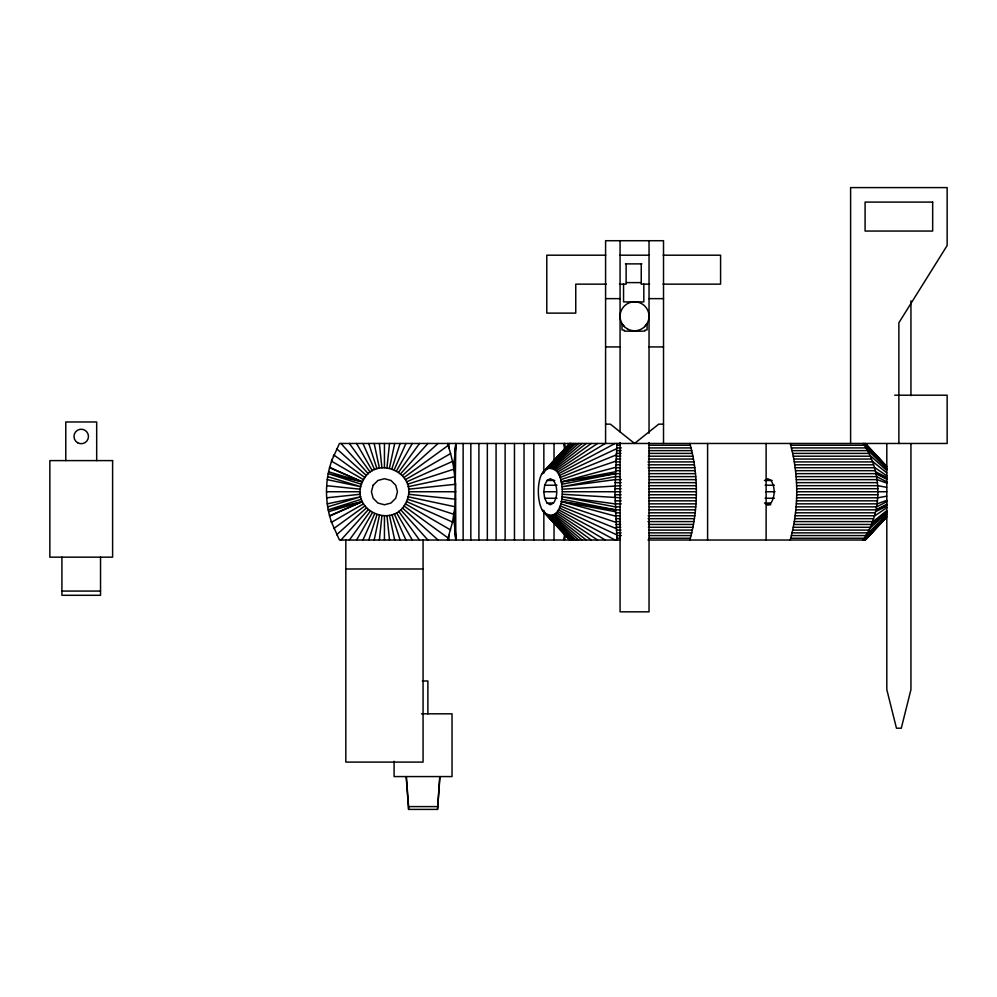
<?xml version="1.0" encoding="UTF-8"?>
<svg xmlns="http://www.w3.org/2000/svg" width="997" height="997" viewBox="0 0 997 997"><rect width="100%" height="100%" fill="white"/><g stroke="black" fill="none" stroke-linecap="round" stroke-linejoin="round"><path stroke-width="1.5" d="M447.491 540.025L452.513 522.054L454.981 506.738L455.828 443.466L453.71 467.767L455.592 484.268L455.828 540.025L453.71 515.723M565.012 533.981L564.352 540.025L564.364 532.236M616.981 540.025L614.912 491.745L616.981 443.466M689.874 540.025C698.548 508.657 698.548 474.834 689.874 443.466M790.21 540.025C798.896 508.657 798.896 474.834 790.21 443.466M361.487 499.21L328.212 509.841L362.385 501.566L329.646 516.147C325.471 500.232 325.471 483.258 329.646 467.344L362.385 481.925C349.037 510.414 394.251 530.541 406.489 501.566C419.837 473.077 374.623 452.95 362.385 481.925L328.212 473.65L361.487 484.28M544.275 512.645C564.701 526.179 566.271 479.744 556.351 470.846C535.912 457.311 534.355 503.747 544.275 512.645L569.698 540.025M863.103 443.466C882.794 471.893 882.744 511.598 863.103 540.025M454.158 470.584L455.828 443.466L453.971 469.151L407.399 484.28M406.165 776.576L408.583 809.402L437.546 809.402L439.739 776.763M437.546 809.402L439.951 776.576M564.352 540.025L564.913 533.993M379.371 540.025L381.913 515.748M386.961 467.743L389.515 443.466M543.789 491.745L544.674 485.227L547.054 480.454L550.307 478.71L553.572 480.454C557.822 487.159 557.822 496.332 553.572 503.036L550.307 504.781L547.054 503.036L544.674 498.263L543.789 491.745L556.114 491.745M374.174 540.025L379.421 515.362M389.453 468.129L394.7 443.466M368.753 540.025L376.978 514.701M391.896 468.789L400.121 443.466M894.708 395.198L947.15 395.198L947.15 443.466L339.454 443.466L331.49 461.175L363.531 479.682M332.213 459.044L329.546 467.73L362.385 481.925L328.599 471.793M333.285 456.202L333.808 454.956L364.914 477.563M362.945 540.025L374.623 513.791M394.251 469.699L405.929 443.466M356.565 540.025L372.367 512.645M396.507 470.846L412.309 443.466M349.361 540.025L370.248 511.274M398.626 472.217L419.513 443.466M644.797 326.592L647.09 323.614L647.09 329.833L644.797 330.219L644.797 331.104L634.553 331.253L624.309 331.104L624.309 330.219L622.003 329.833L622.003 323.614L624.309 326.592M340.974 540.025L368.292 509.679M400.595 473.812L427.912 443.466M544.275 470.846L569.698 443.466M886.582 517.206L865.396 540.025L648 540.025M545.409 469.699L569.835 443.466M865.259 540.025L885.623 518.166M543.215 472.217L547.378 467.792M549.459 465.587L570.234 443.466M864.86 540.025L886.682 516.807M546.58 468.789L570.533 443.466M864.561 540.025L870.805 533.42M872.886 531.214L881.223 522.403M542.231 473.812L547.478 468.391M556.924 458.632L560.077 455.392M863.477 540.025L886.557 516.184M547.802 468.129L571.767 443.466M549.048 467.743L573.499 443.466M866.318 534.778L887.168 514.352M550.307 467.605L575.755 443.466M869.558 528.535L886.595 513.131M336.637 534.778L366.497 507.897M402.377 475.594L438.057 443.466M551.578 467.743L578.584 443.466M552.824 468.129L582.024 443.466M872.238 522.316L886.757 510.626M886.408 512.421L871.303 524.447L793.824 524.447M554.045 468.789L586.224 443.466M871.528 523.936L887.28 511.623M333.808 528.535L364.914 505.928M403.972 477.563L448.164 445.447L447.491 443.466M555.217 469.699L591.321 443.466M874.394 516.147L886.994 507.56M556.351 470.846L597.577 443.466M557.41 472.217L605.316 443.466M363.531 503.809L331.49 522.316L329.546 515.761L362.385 501.566L328.599 511.698M405.343 479.682L450.582 453.56L448.164 445.447M558.382 473.812L615.087 443.466M765.546 479.881L767.715 478.71L770.98 480.454C775.23 487.159 775.23 496.332 770.98 503.036L767.715 504.781L765.546 503.622M795.83 509.841L876.064 509.841L886.832 504.17M887.268 501.466L876.612 506.85L796.092 506.85M875.565 511.698L886.358 506.289M559.28 475.594L616.57 448.712M406.489 481.925L452.501 461.437L450.582 453.56M876.064 509.841L887.342 505.105M560.077 477.563L616.171 454.956M886.894 500.307L877.198 503.846L796.304 503.846M560.763 479.682L615.81 461.175M327.701 506.85L360.827 496.768L327.265 503.846M619.885 473.65L615.249 473.65L561.336 481.925L615.498 467.344M408.047 486.723L454.981 476.753M561.785 484.28L615.249 473.65M561.336 481.925L615.361 471.793M886.607 496.17L877.883 497.802L796.591 497.802M408.446 489.228L455.592 484.268M326.692 497.802L360.428 494.263M562.32 489.228L621.081 485.689M605.752 255.195L546.78 255.195L546.78 313.12L575.755 313.12L575.755 284.157L606.276 284.157M619.723 255.195L649.197 255.195M663.167 255.195L720.582 255.195L720.582 284.157L663.017 284.157M625.48 263.881L641.894 263.881M626.515 282.612L640.847 282.612M619.473 284.157L626.128 284.157L626.128 263.881M649.533 284.157L641.245 284.157L641.245 263.881M605.59 298.639L620.072 298.639M649.035 298.639L663.516 298.639M605.59 346.919L620.072 346.919M649.035 346.919L663.516 346.919M605.59 424.161L610.413 424.161L634.553 443.466L658.693 424.161L663.516 424.161M616.919 445.235L619.972 445.235M649.047 445.235L690.373 445.235M790.708 445.235L864.175 445.235M616.682 447.915L621.33 447.915M649.234 447.915L691.083 447.915M791.419 447.915L865.82 447.915M616.545 450.632L621.143 450.632M648.773 450.632L691.744 450.632M792.092 450.632L867.303 450.632M616.345 453.398L621.006 453.398M648.935 453.398L692.367 453.398M792.715 453.398L868.736 453.398M616.171 456.202L620.77 456.202M648.411 456.202L692.952 456.202M793.288 456.202L870.082 456.202M616.021 459.044L620.67 459.044M648.561 459.044L693.488 459.044M793.824 459.044L871.303 459.044M615.822 461.91L620.408 461.91M648 461.91L693.974 461.91M794.322 461.91L872.487 461.91M615.71 464.814L620.346 464.814M648.125 464.814L694.423 464.814M794.771 464.814L873.484 464.814M615.51 467.73L620.171 467.73M648.162 467.73L694.822 467.73M795.17 467.73L874.481 467.73M615.448 470.684L620.047 470.684M649.172 470.684L695.183 470.684M795.519 470.684L875.254 470.684M649.197 473.65L695.482 473.65M795.83 473.65L876.064 473.65L887.342 478.386M619.872 476.641L615.224 476.641L562.121 486.723L615.062 479.644L621.281 479.644M649.296 476.641L695.744 476.641M796.092 476.641L876.612 476.641L887.268 482.025M649.284 479.644L695.956 479.644M796.304 479.644L877.198 479.644L886.894 483.184M547.054 480.454L554.756 480.454M764.462 480.454L772.164 480.454M615.074 482.66L621.193 482.66M648.723 482.66L696.13 482.66M796.466 482.66L877.522 482.66M544.674 485.227L556.987 485.227M765.148 485.227L774.395 485.227M648.698 485.689L696.242 485.689M796.591 485.689L877.883 485.689L886.607 487.321M614.999 488.717L621.131 488.717M648.76 488.717L696.317 488.717M796.665 488.717L877.983 488.717M326.505 491.745L360.303 491.745M408.583 491.745L455.791 491.745M562.383 491.745L621.056 491.745M648.711 491.745L696.342 491.745M765.821 491.745L775.068 491.745M796.678 491.745L886.769 491.745M614.999 494.774L621.131 494.774M648.76 494.774L696.317 494.774M796.665 494.774L877.983 494.774M621.081 497.802L562.32 494.263M648.698 497.802L696.242 497.802M544.674 498.263L556.987 498.263M765.148 498.263L774.395 498.263M615.074 500.83L621.193 500.83M648.723 500.83L696.13 500.83M796.466 500.83L877.522 500.83M547.054 503.036L553.21 503.036M764.462 503.036L770.619 503.036M621.281 503.846L615.062 503.846L562.121 496.768L615.224 506.85L619.872 506.85M649.284 503.846L695.956 503.846M767.715 504.781L770.793 504.781M649.296 506.85L695.744 506.85M615.498 516.147L561.336 501.566L615.249 509.841L619.885 509.841M649.197 509.841L695.482 509.841M615.448 512.807L620.047 512.807M649.172 512.807L695.183 512.807M795.519 512.807L875.254 512.807M615.51 515.761L620.171 515.761M648.162 515.761L694.822 515.761M795.17 515.761L874.481 515.761M615.71 518.677L620.346 518.677M648.125 518.677L694.423 518.677M794.771 518.677L873.484 518.677M615.822 521.581L620.408 521.581M648 521.581L693.974 521.581M794.322 521.581L872.487 521.581M616.021 524.447L620.67 524.447M648.561 524.447L693.488 524.447M616.171 527.288L620.77 527.288M648.411 527.288L692.952 527.288M793.288 527.288L870.082 527.288M616.345 530.092L621.006 530.092M648.935 530.092L692.367 530.092M792.715 530.092L868.736 530.092M616.545 532.859L621.143 532.859M648.773 532.859L691.744 532.859M792.092 532.859L867.303 532.859M616.682 535.576L621.33 535.576M649.234 535.576L691.083 535.576M791.419 535.576L865.82 535.576M616.919 538.255L619.972 538.255M649.047 538.255L690.373 538.255M790.708 538.255L864.175 538.255M620.122 540.025L339.454 540.025L331.228 521.581M345.822 568.988L423.064 568.988M61.914 591.071L100.535 591.071M422.367 680.988L427.887 680.988L427.887 713.815M421.532 713.815L452.027 713.815L452.027 776.576L394.089 776.576L394.089 761.272M406.377 776.763L408.583 806.598L437.546 806.598M326.692 485.689L360.428 489.228M408.446 494.263L455.592 499.223M561.336 501.566L615.361 511.698M561.785 499.21L615.249 509.841M327.265 479.644L360.827 486.723L327.701 476.641M408.047 496.768L454.981 506.738M407.399 499.21L453.971 514.34L455.828 540.025L454.158 512.907M560.763 503.809L615.81 522.316M560.077 505.928L616.171 528.535M406.489 501.566L452.513 522.054M559.28 507.897L616.57 534.778M875.565 471.793L886.358 477.202M876.064 473.65L886.832 479.32M558.382 509.679L615.087 540.025M405.343 503.809L450.582 529.93M557.41 511.274L605.316 540.025M556.351 512.645L597.577 540.025M874.394 467.344L886.994 475.93M555.217 513.791L591.321 540.025M403.972 505.928L448.164 538.044M554.045 514.701L586.224 540.025M872.238 461.175L886.757 472.865M552.824 515.362L582.024 540.025M551.578 515.748L578.584 540.025M336.637 448.712L366.497 475.594M402.377 507.897L438.057 540.025M869.558 454.956L886.595 470.372M550.307 515.885L575.755 540.025M866.318 448.712L887.168 469.138M549.048 515.748L573.499 540.025M547.802 515.362L571.767 540.025M863.477 443.466L886.557 467.306M542.231 509.679L545.384 512.932M551.677 519.437L553.784 521.605M865.595 444.575L876.014 455.579M881.223 461.088L886.433 466.584M546.58 514.701L570.533 540.025M864.86 443.466L886.682 466.683M543.215 511.274L570.234 540.025M866.281 444.562L886.632 466.422M545.409 513.791L569.835 540.025M865.396 443.466L886.582 466.284M340.974 443.466L368.292 473.812M400.595 509.679L427.912 540.025M349.361 443.466L370.248 472.217M398.626 511.274L419.513 540.025M356.565 443.466L372.367 470.846M396.507 512.645L412.309 540.025M362.945 443.466L374.623 469.699M394.251 513.791L405.929 540.025M368.753 443.466L376.978 468.789M391.896 514.701L400.121 540.025M374.174 443.466L379.421 468.129M389.453 515.362L394.7 540.025M452.501 461.437L453.71 467.767M564.364 449.697L564.352 443.466L565.012 449.51M379.371 443.466L381.913 467.743M386.961 515.748L389.515 540.025M564.352 443.466L564.913 449.497M910.946 300.845L910.946 395.697M910.946 443.902L910.946 689.588L901.288 728.209L896.465 728.209L886.807 689.588L886.807 443.902M898.87 443.466L898.87 322.779L947.15 245.536L947.15 187.598L850.603 187.598L850.603 443.466M766.12 443.466L766.12 540.025M707.596 443.466L707.596 540.025M663.516 443.466L663.516 240.713L605.59 240.713L605.59 443.466M649.035 240.713L649.035 433.259M649.035 442.581L649.035 611.834L620.072 611.834L620.072 442.581M643.825 284.095L643.825 301.917L623.549 301.917L623.549 284.095M620.072 240.713L620.072 431.888M554.033 443.466L554.033 460.602M554.033 522.889L554.033 540.025M543.851 443.466L543.851 473.064M543.851 510.439L543.851 540.025M533.844 443.466L533.844 540.025M524.036 443.466L524.036 540.025M514.464 443.466L514.464 540.025M505.13 443.466L505.13 540.025M496.082 443.466L496.082 540.025M487.334 443.466L487.334 540.025M478.909 443.466L478.909 540.025M470.833 443.466L470.833 540.025M463.131 443.466L463.131 540.025M448.937 443.466L448.937 448.139M448.937 535.352L448.937 540.025M423.064 540.025L423.064 762.094L345.822 762.094L345.822 540.025M408.583 806.598L408.583 809.402M384.443 443.466L384.443 467.605M384.443 515.885L384.443 540.025M100.535 557.161L100.535 595.296L61.914 595.296L61.914 557.161M96.684 460.602L96.684 421.98L65.777 421.98L65.777 460.602M373.152 485.227L371.407 491.745L373.152 498.263L377.925 503.036L384.443 504.781L390.961 503.036L395.722 498.263L397.479 491.745L395.722 485.227L390.961 480.454L384.443 478.71L377.925 480.454L373.152 485.227M932.669 202.092L865.084 202.092L865.084 231.055L932.669 231.055L932.669 202.092M112.611 460.602L49.85 460.602L49.85 557.161L112.611 557.161L112.611 460.602M77.604 442.743A7.241 7.241 0 0 0 88.471 436.462A7.241 7.241 0 0 0 77.604 430.193A7.241 7.241 0 0 0 77.604 442.743M627.312 328.836A14.481 14.481 0 0 0 649.035 316.286A14.481 14.481 0 0 0 627.312 303.749A14.481 14.481 0 0 0 627.312 328.836"/></g></svg>
